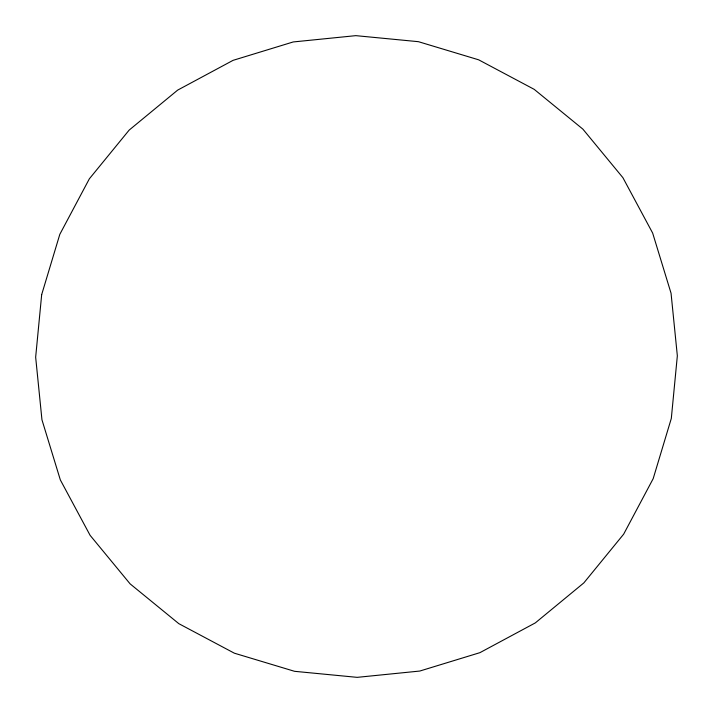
<?xml version="1.0" encoding="UTF-8"?>
<svg xmlns="http://www.w3.org/2000/svg" width="713" height="713" viewBox="0 0 713 713"><rect width="100%" height="100%" fill="white"/><g stroke="black" fill="none" stroke-linecap="round" stroke-linejoin="round"><path stroke-width="1.07" d="M41.684 294.585L35.659 357.186L41.951 419.77L60.338 479.92L90.105 535.329L130.114 583.867L178.82 623.661L234.354 653.188L294.576 671.316L357.186 677.35L419.77 671.049L479.92 652.662L535.32 622.895L583.858 582.886L623.652 534.18L653.188 478.646L671.316 418.415L677.341 355.814L671.049 293.23L652.662 233.08L622.895 177.671L582.886 129.133L534.18 89.339L478.646 59.812L418.424 41.684L355.814 35.65L293.23 41.951L233.08 60.338L177.68 90.105L129.142 130.114L89.348 178.82L59.812 234.354L41.684 294.585"/></g></svg>
